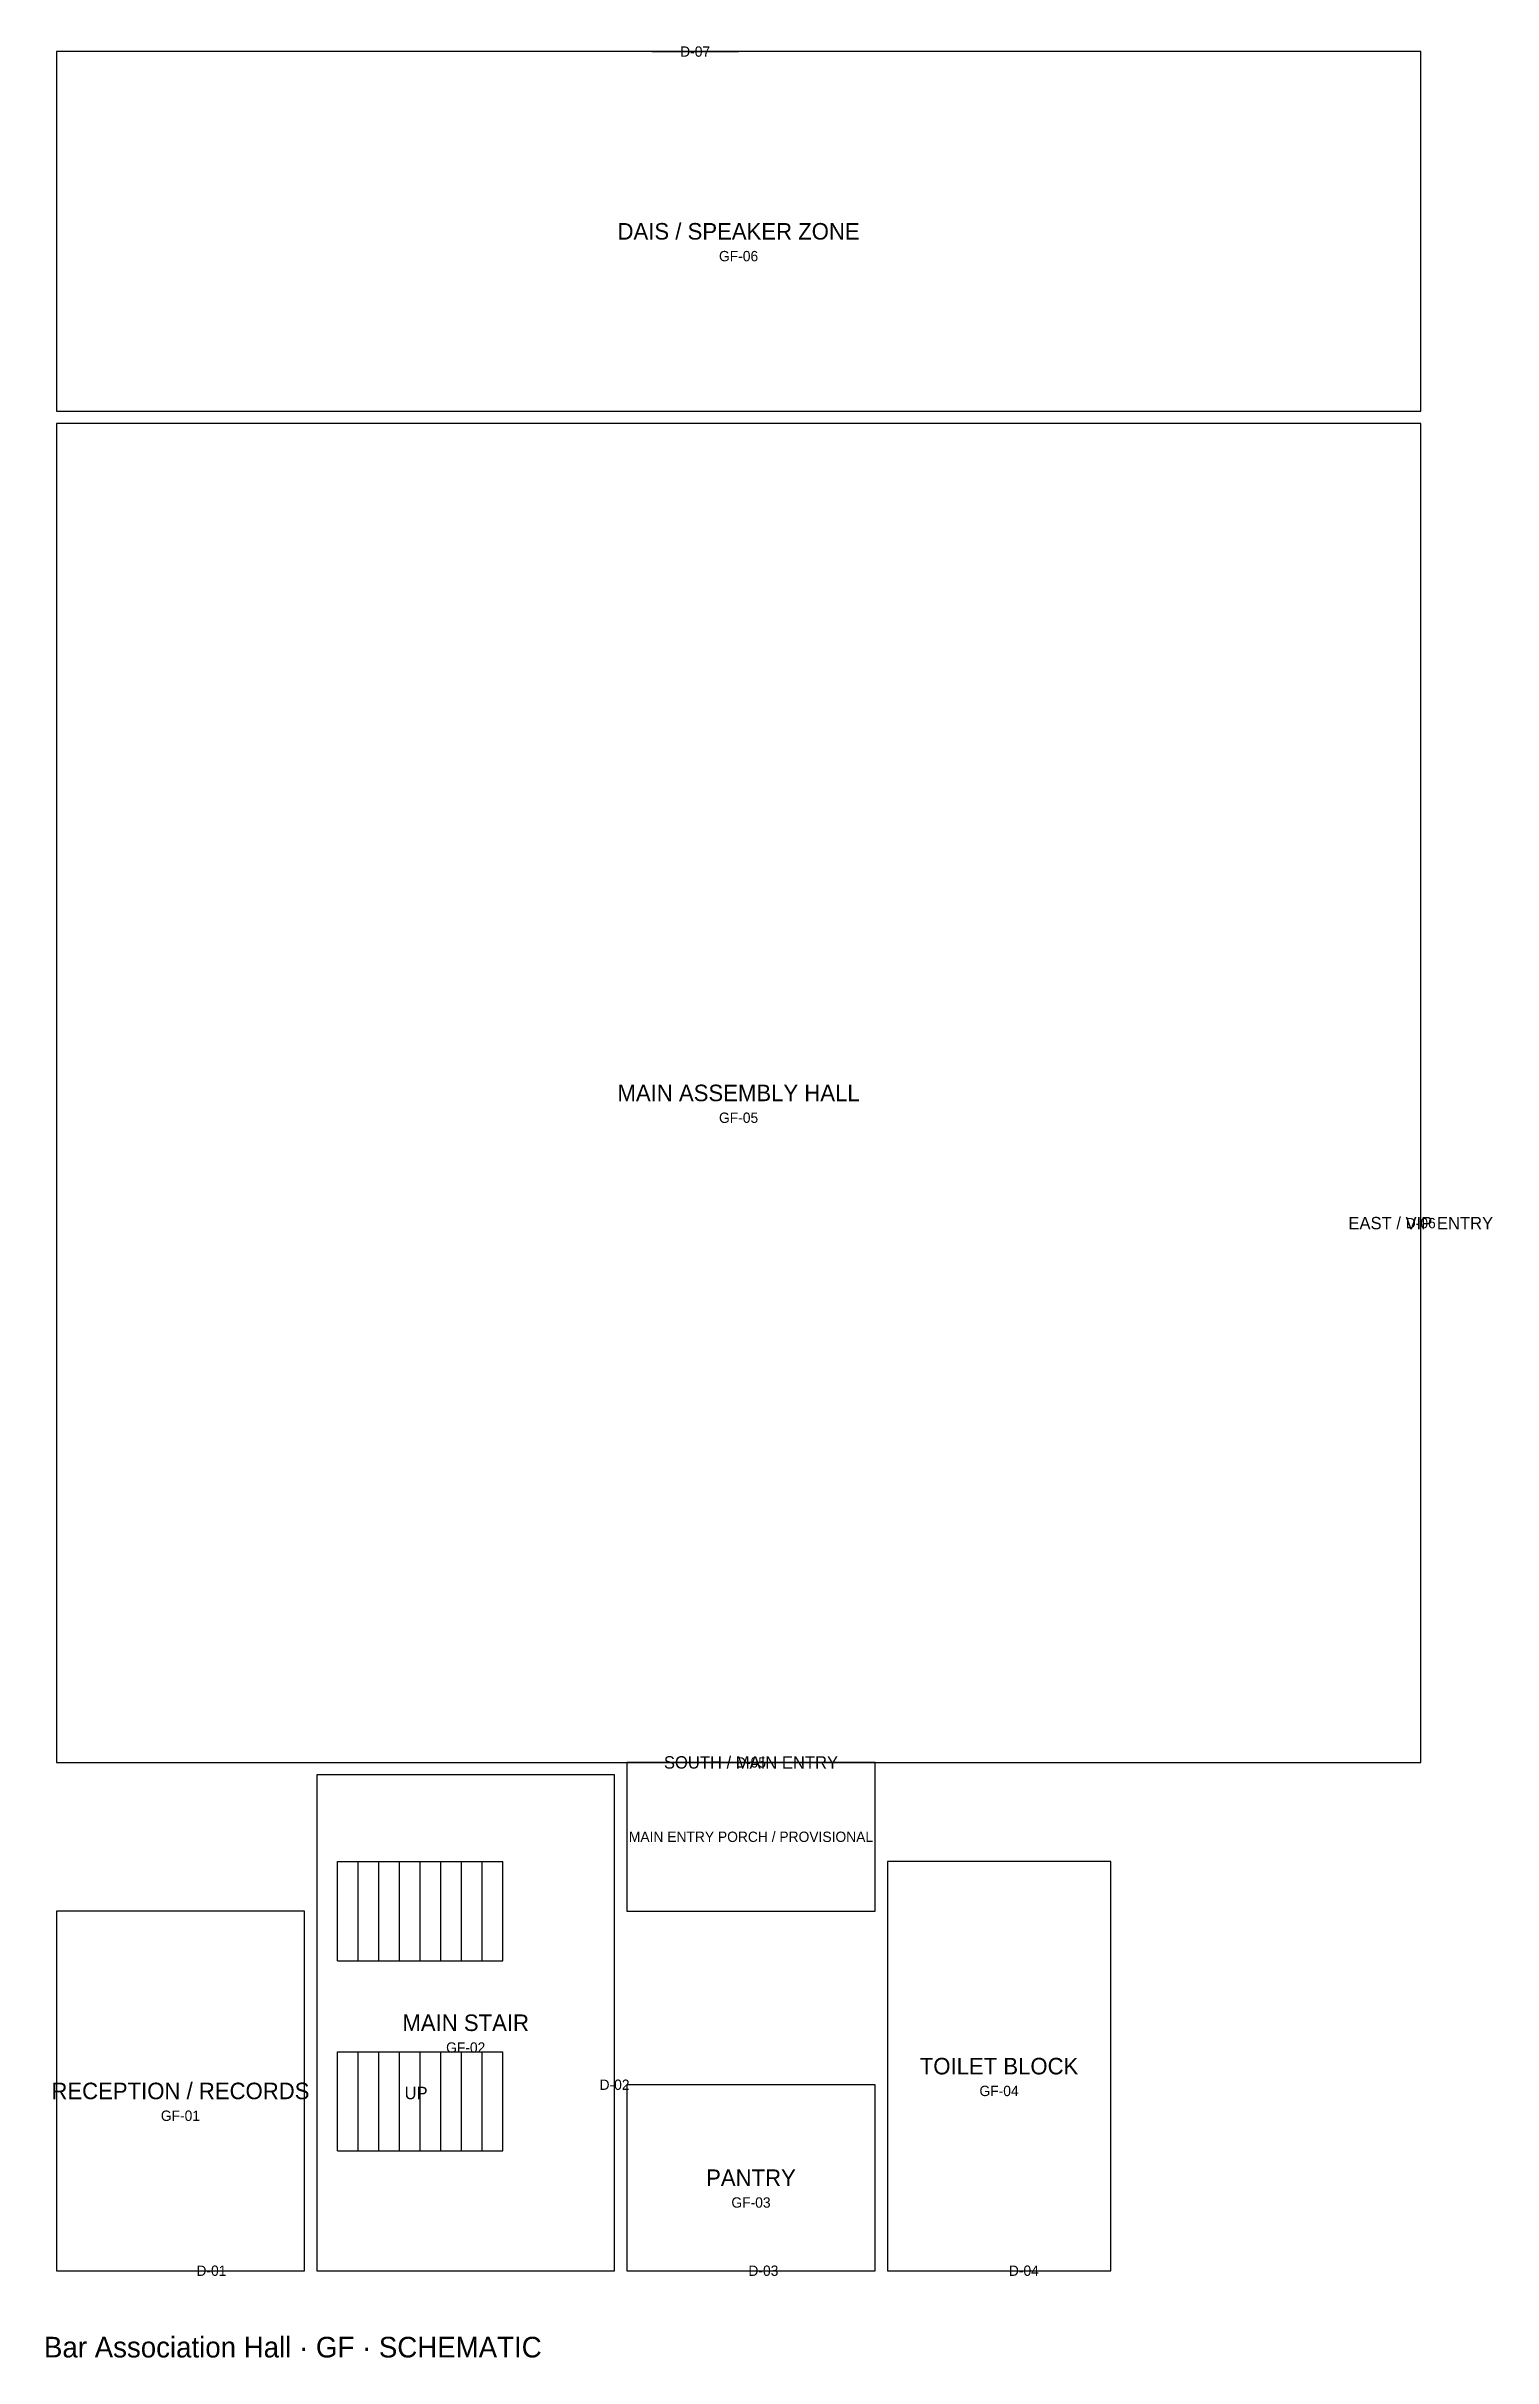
# Model space of a CAD drawing. Header units: inches. Extents: x 1 to 701, y -36 to 1083.
import ezdxf
from ezdxf.enums import TextEntityAlignment as Align

# ---------------------------------------------------------------- set-up
doc = ezdxf.new("R2010")
doc.units = ezdxf.units.IN
for name, color, linetype in [('A-DOOR', 1, 'Continuous'), ('A-STAI-R', 3, 'Continuous'), ('A-TEXT', 7, 'Continuous'), ('A-TTLB', 7, 'Continuous'), ('A-WALL', 7, 'Continuous')]:
    doc.layers.add(name, color=color, linetype=linetype)

msp = doc.modelspace()

# ---------------------------------------------------------------- linework, layer by layer
at = {"layer": 'A-DOOR'}
for p, q in [((294, 1080), (336, 1080)), ((306, 252), (378, 252)), ((276, 78), (276, 114)), ((60, 6), (102, 6)), ((330, 6), (366, 6)), ((456, 6), (492, 6))]:
    msp.add_line(p, q, dxfattribs=at)
msp.add_lwpolyline([(282, 180), (402, 180), (402, 252), (282, 252), (282, 180)], close=True, dxfattribs=at)
at = {"layer": 'A-STAI-R'}
for p, q in [((142, 156), (142, 204)), ((142, 204), (222, 204)), ((152, 156), (152, 204)), ((162, 156), (162, 204)), ((172, 156), (172, 204)), ((182, 156), (182, 204)), ((192, 156), (192, 204)), ((202, 156), (202, 204)), ((212, 156), (212, 204)), ((222, 156), (222, 204)), ((142, 156), (222, 156)), ((142, 64), (142, 112)), ((142, 112), (222, 112)), ((152, 64), (152, 112)), ((162, 64), (162, 112)), ((172, 64), (172, 112)), ((182, 64), (182, 112)), ((192, 64), (192, 112)), ((202, 64), (202, 112)), ((212, 64), (212, 112)), ((222, 64), (222, 112)), ((142, 64), (222, 64))]:
    msp.add_line(p, q, dxfattribs=at)
at = {"layer": 'A-WALL'}
for points in [[(6, 906), (666, 906), (666, 1080), (6, 1080), (6, 906)], [(6, 252), (666, 252), (666, 900), (6, 900), (6, 252)], [(132, 6), (276, 6), (276, 246), (132, 246), (132, 6)], [(408, 6), (516, 6), (516, 204), (408, 204), (408, 6)], [(6, 6), (126, 6), (126, 180), (6, 180), (6, 6)], [(282, 6), (402, 6), (402, 96), (282, 96), (282, 6)]]:
    msp.add_lwpolyline(points, close=True, dxfattribs=at)

# ---------------------------------------------------------------- texts
at = {"layer": 'A-DOOR'}
for s, height, p in [('D-07', 5, (315, 1080)), ('EAST / VIP ENTRY', 6, (666, 513)), ('D-06', 5, (666, 513)), ('SOUTH / MAIN ENTRY', 6, (342, 252)), ('D-05', 5, (342, 252)), ('MAIN ENTRY PORCH / PROVISIONAL', 5, (342, 216)), ('D-02', 5, (276, 96)), ('D-01', 5, (81, 6)), ('D-03', 5, (348, 6)), ('D-04', 5, (474, 6))]:
    msp.add_text(s, height=height, dxfattribs=at).set_placement(p, align=Align.MIDDLE_CENTER)
at = {"layer": 'A-STAI-R'}
msp.add_text('UP', height=6, dxfattribs=at).set_placement((180, 92), align=Align.MIDDLE_CENTER)
at = {"layer": 'A-TEXT'}
for s, height, p in [('DAIS / SPEAKER ZONE', 8, (336, 993)), ('GF-06', 5, (336, 981)), ('MAIN ASSEMBLY HALL', 8, (336, 576)), ('GF-05', 5, (336, 564)), ('MAIN STAIR', 8, (204, 126)), ('GF-02', 5, (204, 114)), ('TOILET BLOCK', 8, (462, 105)), ('RECEPTION / RECORDS', 8, (66, 93)), ('GF-04', 5, (462, 93)), ('GF-01', 5, (66, 81)), ('PANTRY', 8, (342, 51)), ('GF-03', 5, (342, 39))]:
    msp.add_text(s, height=height, dxfattribs=at).set_placement(p, align=Align.MIDDLE_CENTER)
at = {"layer": 'A-TTLB'}
msp.add_text('Bar Association Hall · GF · SCHEMATIC', height=10, dxfattribs=at).set_placement((0, -36))

doc.saveas('drawing.dxf')
